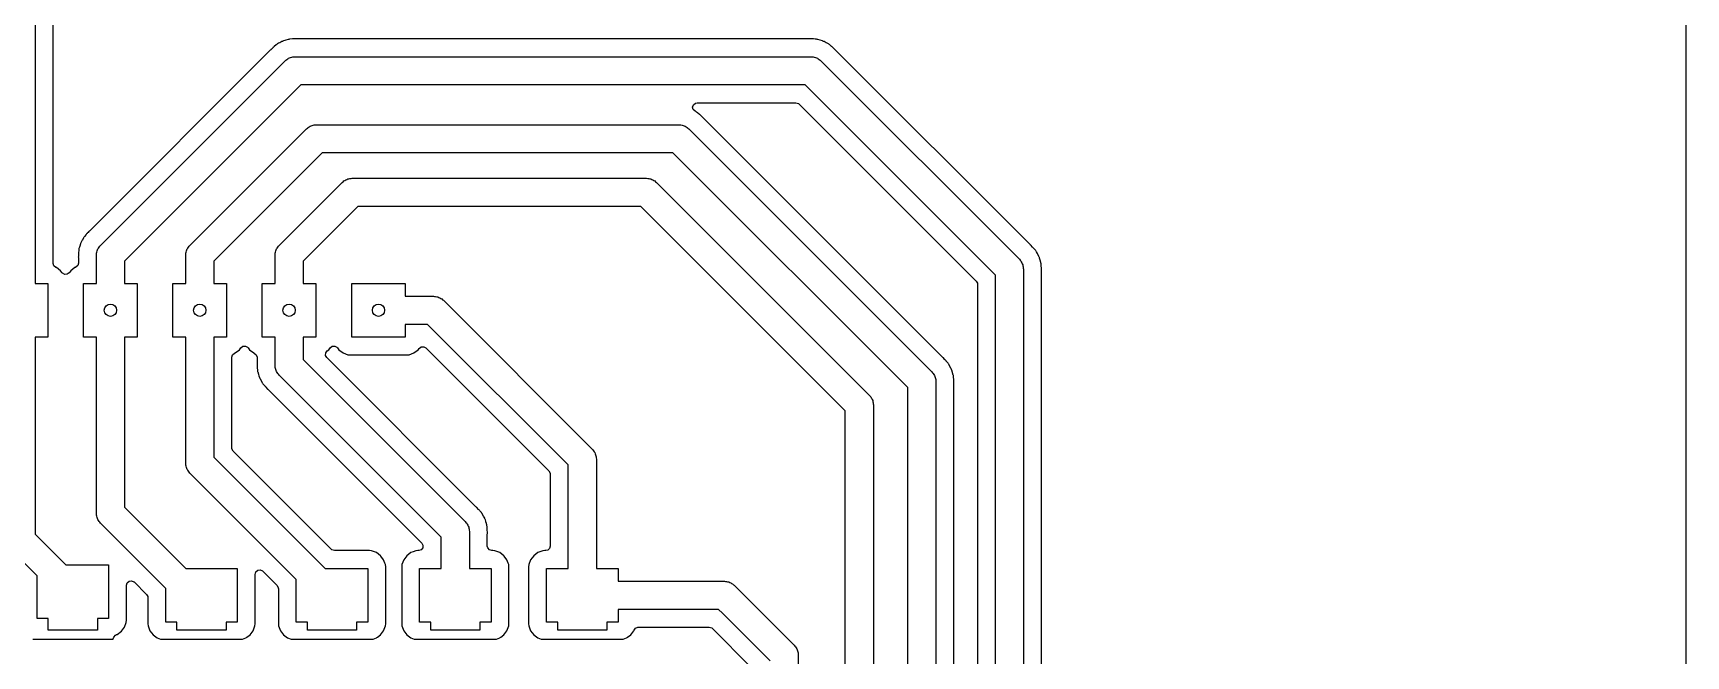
# Model space of a CAD drawing. Extents: x 0.01 to 3.59, y 0.01 to 5.59.
# Drawn here: x 1.737 to 3.587, y 3.005 to 3.702 of the extents above; entities that cross this region are included whole.
import ezdxf

# ---------------------------------------------------------------- set-up
doc = ezdxf.new("R2010")
doc.units = 0
doc.header["$MEASUREMENT"] = 0
doc.layers.add('BLACK', color=7, linetype='CONTINUOUS')

msp = doc.modelspace()

# ---------------------------------------------------------------- linework, layer by layer
at = {"layer": 'BLACK', "linetype": 'CONTINUOUS'}
for p, q in [((3.58703, 5.58207), (3.58703, 0.017933)), ((1.73975, 4.06457), (1.73975, 3.422)), ((1.75977, 3.44466), (1.75977, 4.03959)), ((2.00295, 3.68302), (1.80097, 3.48105)), ((2.00345, 3.68362), (2.00295, 3.68302)), ((2.00357, 3.68378), (2.00345, 3.68362)), ((2.00378, 3.68407), (2.00357, 3.68378)), ((2.00583, 3.68591), (2.00378, 3.68407)), ((2.00592, 3.686), (2.00583, 3.68591)), ((2.00654, 3.68662), (2.00592, 3.686)), ((2.00722, 3.68717), (2.00654, 3.68662)), ((2.00654, 3.68662), (2.00654, 3.68662)), ((2.00731, 3.68725), (2.00722, 3.68717)), ((2.00936, 3.6891), (2.00731, 3.68725)), ((2.00984, 3.68937), (2.00936, 3.6891)), ((2.01049, 3.68981), (2.00984, 3.68937)), ((2.01092, 3.69016), (2.01049, 3.68981)), ((2.01217, 3.6908), (2.01092, 3.69016)), ((2.01337, 3.69141), (2.01217, 3.6908)), ((2.01349, 3.69148), (2.01337, 3.69141)), ((2.01588, 3.69286), (2.01349, 3.69148)), ((2.0164, 3.69303), (2.01588, 3.69286)), ((2.01712, 3.69332), (2.0164, 3.69303)), ((2.01762, 3.69358), (2.01712, 3.69332)), ((2.01712, 3.69332), (2.01712, 3.69332)), ((2.01903, 3.69395), (2.01762, 3.69358)), ((2.02028, 3.69429), (2.01903, 3.69395)), ((2.0204, 3.69433), (2.02028, 3.69429)), ((2.02303, 3.69518), (2.0204, 3.69433)), ((2.02358, 3.69524), (2.02303, 3.69518)), ((2.02434, 3.69538), (2.02358, 3.69524)), ((2.02488, 3.69552), (2.02434, 3.69538)), ((2.02763, 3.69567), (2.02488, 3.69552)), ((2.02776, 3.69568), (2.02763, 3.69567)), ((2.02834, 3.69574), (2.02776, 3.69568)), ((2.02863, 3.69577), (2.02834, 3.69574)), ((2.0295, 3.69577), (2.02863, 3.69577)), ((2.02863, 3.69577), (2.02863, 3.69577)), ((2.02863, 3.69577), (2.02863, 3.69577)), ((2.02963, 3.69577), (2.0295, 3.69577)), ((2.03239, 3.69592), (2.02963, 3.69577)), ((2.03293, 3.69583), (2.03239, 3.69592)), ((2.03371, 3.69577), (2.03293, 3.69583)), ((2.60479, 3.69577), (2.03371, 3.69577)), ((2.60557, 3.69583), (2.60479, 3.69577)), ((2.60612, 3.69592), (2.60557, 3.69583)), ((2.6063, 3.69591), (2.60612, 3.69592)), ((2.60612, 3.69592), (2.60612, 3.69592)), ((2.60612, 3.69592), (2.60612, 3.69592)), ((2.60887, 3.69577), (2.6063, 3.69591)), ((2.609, 3.69577), (2.60887, 3.69577)), ((2.60987, 3.69577), (2.609, 3.69577)), ((2.61074, 3.69568), (2.60987, 3.69577)), ((2.60987, 3.69577), (2.60987, 3.69577)), ((2.61087, 3.69567), (2.61074, 3.69568)), ((2.61268, 3.69557), (2.61087, 3.69567)), ((2.61363, 3.69552), (2.61268, 3.69557)), ((2.61414, 3.69538), (2.61363, 3.69552)), ((2.61363, 3.69552), (2.61363, 3.69552)), ((2.61363, 3.69552), (2.61363, 3.69552)), ((2.61416, 3.69538), (2.61414, 3.69538)), ((2.61493, 3.69524), (2.61416, 3.69538)), ((2.61548, 3.69518), (2.61493, 3.69524)), ((2.6181, 3.69433), (2.61548, 3.69518)), ((2.61822, 3.69429), (2.6181, 3.69433)), ((2.6181, 3.69433), (2.6181, 3.69433)), ((2.62089, 3.69358), (2.61822, 3.69429)), ((2.62138, 3.69332), (2.62089, 3.69358)), ((2.6221, 3.69303), (2.62138, 3.69332)), ((2.62263, 3.69286), (2.6221, 3.69303)), ((2.62502, 3.69148), (2.62263, 3.69286)), ((2.62513, 3.69142), (2.62502, 3.69148)), ((2.62759, 3.69016), (2.62513, 3.69142)), ((2.62802, 3.68981), (2.62759, 3.69016)), ((2.62866, 3.68937), (2.62802, 3.68981)), ((2.62914, 3.6891), (2.62866, 3.68937)), ((2.63099, 3.68743), (2.62914, 3.6891)), ((2.63119, 3.68725), (2.63099, 3.68743)), ((2.63129, 3.68717), (2.63119, 3.68725)), ((2.63197, 3.68662), (2.63129, 3.68717)), ((2.63258, 3.686), (2.63197, 3.68662)), ((2.63268, 3.68591), (2.63258, 3.686)), ((2.63473, 3.68407), (2.63268, 3.68591)), ((2.63505, 3.68362), (2.63473, 3.68407)), ((2.63556, 3.68303), (2.63505, 3.68362)), ((2.85303, 3.46556), (2.63556, 3.68303)), ((1.81286, 3.46463), (2.01937, 3.67114)), ((2.01937, 3.67114), (2.02037, 3.67186)), ((2.02037, 3.67186), (2.02125, 3.67274)), ((2.02125, 3.67274), (2.02235, 3.6733)), ((2.02235, 3.6733), (2.02335, 3.67403)), ((2.02335, 3.67403), (2.02453, 3.67441)), ((2.02453, 3.67441), (2.02564, 3.67498)), ((2.02564, 3.67498), (2.02686, 3.67517)), ((2.02686, 3.67517), (2.02804, 3.67555)), ((2.02804, 3.67555), (2.02928, 3.67555)), ((2.02928, 3.67555), (2.0305, 3.67575)), ((2.0305, 3.67575), (2.608, 3.67575)), ((2.608, 3.67575), (2.60922, 3.67555)), ((2.60922, 3.67555), (2.61046, 3.67555)), ((2.61046, 3.67555), (2.61164, 3.67517)), ((2.61164, 3.67517), (2.61287, 3.67498)), ((2.61287, 3.67498), (2.61397, 3.67441)), ((2.61397, 3.67441), (2.61515, 3.67403)), ((2.61515, 3.67403), (2.61615, 3.6733)), ((2.61615, 3.6733), (2.61726, 3.67274)), ((2.61726, 3.67274), (2.61813, 3.67186)), ((2.61813, 3.67186), (2.61914, 3.67114)), ((2.61914, 3.67114), (2.84114, 3.44914)), ((2.03703, 3.64425), (1.83975, 3.44697)), ((2.60148, 3.64425), (2.03703, 3.64425)), ((2.81425, 3.43148), (2.60148, 3.64425)), ((2.47553, 3.61948), (2.47643, 3.62213)), ((2.4762, 3.61677), (2.47553, 3.61948)), ((2.47824, 3.61485), (2.4762, 3.61677)), ((2.47643, 3.62213), (2.47862, 3.62387)), ((2.47959, 3.61416), (2.47824, 3.61485)), ((2.47862, 3.62387), (2.48049, 3.62423)), ((2.48002, 3.61381), (2.47959, 3.61416)), ((2.48066, 3.61337), (2.48002, 3.61381)), ((2.48049, 3.62423), (2.59113, 3.62423)), ((2.48114, 3.6131), (2.48066, 3.61337)), ((2.48299, 3.61143), (2.48114, 3.6131)), ((2.48319, 3.61125), (2.48299, 3.61143)), ((2.48329, 3.61117), (2.48319, 3.61125)), ((2.48397, 3.61062), (2.48329, 3.61117)), ((2.48458, 3.61), (2.48397, 3.61062)), ((2.48468, 3.60991), (2.48458, 3.61)), ((2.48673, 3.60807), (2.48468, 3.60991)), ((2.48705, 3.60762), (2.48673, 3.60807)), ((2.48756, 3.60703), (2.48705, 3.60762)), ((2.75503, 3.33956), (2.48756, 3.60703)), ((2.59113, 3.62423), (2.59381, 3.62344)), ((2.59381, 3.62344), (2.59464, 3.62278)), ((2.59464, 3.62278), (2.79278, 3.42464)), ((1.91286, 3.46463), (2.04337, 3.59514)), ((2.04337, 3.59514), (2.04437, 3.59586)), ((2.04437, 3.59586), (2.04525, 3.59674)), ((2.04525, 3.59674), (2.04635, 3.5973)), ((2.04635, 3.5973), (2.04735, 3.59803)), ((2.04735, 3.59803), (2.04853, 3.59841)), ((2.04853, 3.59841), (2.04964, 3.59898)), ((2.04964, 3.59898), (2.05086, 3.59917)), ((2.05086, 3.59917), (2.05204, 3.59955)), ((2.05204, 3.59955), (2.05328, 3.59955)), ((2.05328, 3.59955), (2.0545, 3.59975)), ((2.0545, 3.59975), (2.46, 3.59975)), ((2.46, 3.59975), (2.46122, 3.59955)), ((2.46122, 3.59955), (2.46246, 3.59955)), ((2.46246, 3.59955), (2.46364, 3.59917)), ((2.46364, 3.59917), (2.46487, 3.59898)), ((2.46487, 3.59898), (2.46597, 3.59841)), ((2.46597, 3.59841), (2.46715, 3.59803)), ((2.46715, 3.59803), (2.46815, 3.5973)), ((2.46815, 3.5973), (2.46926, 3.59674)), ((2.46926, 3.59674), (2.47013, 3.59586)), ((2.47013, 3.59586), (2.47114, 3.59514)), ((2.47114, 3.59514), (2.74314, 3.32314)), ((2.06103, 3.56825), (1.93975, 3.44697)), ((2.45348, 3.56825), (2.06103, 3.56825)), ((2.71625, 3.30548), (2.45348, 3.56825)), ((2.01286, 3.46463), (2.08337, 3.53514)), ((2.08337, 3.53514), (2.08437, 3.53586)), ((2.08437, 3.53586), (2.08525, 3.53674)), ((2.08525, 3.53674), (2.08635, 3.5373)), ((2.08635, 3.5373), (2.08735, 3.53803)), ((2.08735, 3.53803), (2.08853, 3.53841)), ((2.08853, 3.53841), (2.08964, 3.53898)), ((2.08964, 3.53898), (2.09086, 3.53917)), ((2.09086, 3.53917), (2.09204, 3.53955)), ((2.09204, 3.53955), (2.09328, 3.53955)), ((2.09328, 3.53955), (2.0945, 3.53975)), ((2.0945, 3.53975), (2.424, 3.53975)), ((2.424, 3.53975), (2.42522, 3.53955)), ((2.42522, 3.53955), (2.42646, 3.53955)), ((2.42646, 3.53955), (2.42764, 3.53917)), ((2.42764, 3.53917), (2.42887, 3.53898)), ((2.42887, 3.53898), (2.42997, 3.53841)), ((2.42997, 3.53841), (2.43115, 3.53803)), ((2.43115, 3.53803), (2.43215, 3.5373)), ((2.43215, 3.5373), (2.43326, 3.53674)), ((2.43326, 3.53674), (2.43413, 3.53586)), ((2.43413, 3.53586), (2.43514, 3.53514)), ((2.43514, 3.53514), (2.67314, 3.29714)), ((2.10103, 3.50825), (2.03975, 3.44697)), ((2.41748, 3.50825), (2.10103, 3.50825)), ((2.64625, 3.27948), (2.41748, 3.50825)), ((1.79738, 3.47746), (1.79697, 3.47695)), ((1.798, 3.47808), (1.79738, 3.47746)), ((1.79809, 3.47817), (1.798, 3.47808)), ((1.79898, 3.47916), (1.79809, 3.47817)), ((1.79993, 3.48022), (1.79898, 3.47916)), ((1.80038, 3.48055), (1.79993, 3.48022)), ((1.80097, 3.48105), (1.80038, 3.48055)), ((1.78848, 3.45912), (1.78833, 3.45637)), ((1.78862, 3.45966), (1.78848, 3.45912)), ((1.78876, 3.46042), (1.78862, 3.45966)), ((1.78882, 3.46097), (1.78876, 3.46042)), ((1.78938, 3.46268), (1.78882, 3.46097)), ((1.78882, 3.46097), (1.78882, 3.46097)), ((1.78967, 3.4636), (1.78938, 3.46268)), ((1.78971, 3.46372), (1.78967, 3.4636)), ((1.79042, 3.46638), (1.78971, 3.46372)), ((1.79068, 3.46688), (1.79042, 3.46638)), ((1.79097, 3.4676), (1.79068, 3.46688)), ((1.79114, 3.46812), (1.79097, 3.4676)), ((1.79252, 3.47051), (1.79114, 3.46812)), ((1.79259, 3.47063), (1.79252, 3.47051)), ((1.79384, 3.47308), (1.79259, 3.47063)), ((1.79419, 3.47351), (1.79384, 3.47308)), ((1.79463, 3.47416), (1.79419, 3.47351)), ((1.7949, 3.47464), (1.79463, 3.47416)), ((1.79675, 3.47669), (1.7949, 3.47464)), ((1.79683, 3.47678), (1.79675, 3.47669)), ((1.79697, 3.47695), (1.79683, 3.47678)), ((1.80902, 3.45836), (1.80959, 3.45947)), ((1.80959, 3.45947), (1.80997, 3.46065)), ((1.80997, 3.46065), (1.8107, 3.46165)), ((1.8107, 3.46165), (1.81126, 3.46275)), ((1.81126, 3.46275), (1.81214, 3.46363)), ((1.81214, 3.46363), (1.81286, 3.46463)), ((1.90902, 3.45836), (1.90959, 3.45947)), ((1.90959, 3.45947), (1.90997, 3.46065)), ((1.90997, 3.46065), (1.9107, 3.46165)), ((1.9107, 3.46165), (1.91126, 3.46275)), ((1.91126, 3.46275), (1.91214, 3.46363)), ((1.91214, 3.46363), (1.91286, 3.46463)), ((2.00902, 3.45836), (2.00959, 3.45947)), ((2.00959, 3.45947), (2.00997, 3.46065)), ((2.00997, 3.46065), (2.0107, 3.46165)), ((2.0107, 3.46165), (2.01126, 3.46275)), ((2.01126, 3.46275), (2.01214, 3.46363)), ((2.01214, 3.46363), (2.01286, 3.46463)), ((2.85362, 3.46505), (2.85303, 3.46556)), ((2.85407, 3.46473), (2.85362, 3.46505)), ((2.85591, 3.46268), (2.85407, 3.46473)), ((2.856, 3.46258), (2.85591, 3.46268)), ((2.85662, 3.46197), (2.856, 3.46258)), ((2.85717, 3.46129), (2.85662, 3.46197)), ((2.85725, 3.46119), (2.85717, 3.46129)), ((2.8591, 3.45914), (2.85725, 3.46119)), ((2.85937, 3.45866), (2.8591, 3.45914)), ((1.75978, 3.44431), (1.75977, 3.44466)), ((1.76076, 3.44169), (1.75978, 3.44431)), ((1.76299, 3.44001), (1.76076, 3.44169)), ((1.78744, 3.44198), (1.78533, 3.44015)), ((1.78823, 3.44466), (1.78744, 3.44198)), ((1.78811, 3.4521), (1.78808, 3.45161)), ((1.78808, 3.45161), (1.78817, 3.45107)), ((1.78823, 3.45437), (1.78811, 3.4521)), ((1.78817, 3.45107), (1.78823, 3.45029)), ((1.78832, 3.45624), (1.78823, 3.45537)), ((1.78823, 3.45537), (1.78823, 3.45537)), ((1.78823, 3.45537), (1.78823, 3.4545)), ((1.78823, 3.4545), (1.78823, 3.45437)), ((1.78823, 3.45029), (1.78823, 3.44466)), ((1.78833, 3.45637), (1.78832, 3.45624)), ((1.80825, 3.4535), (1.80845, 3.45472)), ((1.80825, 3.422), (1.80825, 3.4535)), ((1.80845, 3.45596), (1.80883, 3.45714)), ((1.80845, 3.45472), (1.80845, 3.45596)), ((1.80883, 3.45714), (1.80902, 3.45836)), ((1.83975, 3.44697), (1.83975, 3.422)), ((1.90825, 3.4535), (1.90845, 3.45472)), ((1.90825, 3.422), (1.90825, 3.4535)), ((1.90845, 3.45596), (1.90883, 3.45714)), ((1.90845, 3.45472), (1.90845, 3.45596)), ((1.90883, 3.45714), (1.90902, 3.45836)), ((1.93975, 3.44697), (1.93975, 3.422)), ((2.00825, 3.4535), (2.00845, 3.45472)), ((2.00825, 3.422), (2.00825, 3.4535)), ((2.00845, 3.45596), (2.00883, 3.45714)), ((2.00845, 3.45472), (2.00845, 3.45596)), ((2.00883, 3.45714), (2.00902, 3.45836)), ((2.03975, 3.44697), (2.03975, 3.422)), ((2.84114, 3.44914), (2.84186, 3.44813)), ((2.84186, 3.44813), (2.84274, 3.44726)), ((2.84274, 3.44726), (2.8433, 3.44615)), ((2.8433, 3.44615), (2.84403, 3.44515)), ((2.84403, 3.44515), (2.84441, 3.44397)), ((2.84441, 3.44397), (2.84498, 3.44287)), ((2.84498, 3.44287), (2.84517, 3.44164)), ((2.84517, 3.44164), (2.84555, 3.44046)), ((2.84555, 3.44046), (2.84555, 3.43922)), ((2.85981, 3.45802), (2.85937, 3.45866)), ((2.86016, 3.45759), (2.85981, 3.45802)), ((2.86129, 3.45537), (2.86016, 3.45759)), ((2.86141, 3.45513), (2.86129, 3.45537)), ((2.86148, 3.45502), (2.86141, 3.45513)), ((2.86286, 3.45263), (2.86148, 3.45502)), ((2.86303, 3.4521), (2.86286, 3.45263)), ((2.86332, 3.45138), (2.86303, 3.4521)), ((2.86358, 3.45089), (2.86332, 3.45138)), ((2.86374, 3.45029), (2.86358, 3.45089)), ((2.86429, 3.44823), (2.86374, 3.45029)), ((2.86433, 3.4481), (2.86429, 3.44823)), ((2.86518, 3.44548), (2.86433, 3.4481)), ((2.86524, 3.44493), (2.86518, 3.44548)), ((2.86518, 3.44548), (2.86518, 3.44548)), ((2.86538, 3.44416), (2.86524, 3.44493)), ((2.86552, 3.44363), (2.86538, 3.44416)), ((2.86558, 3.44261), (2.86552, 3.44363)), ((2.86552, 3.44363), (2.86552, 3.44363)), ((2.86552, 3.44363), (2.86552, 3.44363)), ((2.86567, 3.44087), (2.86558, 3.44261)), ((2.86568, 3.44074), (2.86567, 3.44087)), ((2.86577, 3.43987), (2.86568, 3.44074)), ((1.73975, 3.422), (1.754, 3.422)), ((1.754, 3.422), (1.754, 3.362)), ((1.76369, 3.43975), (1.76299, 3.44001)), ((1.7683, 3.4363), (1.76369, 3.43975)), ((1.76369, 3.43975), (1.76369, 3.43975)), ((1.77003, 3.43399), (1.7683, 3.4363)), ((1.77049, 3.43346), (1.77003, 3.43399)), ((1.77295, 3.43212), (1.77049, 3.43346)), ((1.77573, 3.43232), (1.77295, 3.43212)), ((1.77797, 3.43399), (1.77573, 3.43232)), ((1.7797, 3.4363), (1.77797, 3.43399)), ((1.78431, 3.43975), (1.7797, 3.4363)), ((1.78501, 3.44001), (1.78431, 3.43975)), ((1.78431, 3.43975), (1.78431, 3.43975)), ((1.78431, 3.43975), (1.78431, 3.43975)), ((1.78533, 3.44015), (1.78501, 3.44001)), ((1.794, 3.362), (1.794, 3.422)), ((1.794, 3.422), (1.80825, 3.422)), ((1.83975, 3.422), (1.854, 3.422)), ((1.854, 3.422), (1.854, 3.362)), ((1.894, 3.362), (1.894, 3.422)), ((1.894, 3.422), (1.90825, 3.422)), ((1.93975, 3.422), (1.954, 3.422)), ((1.954, 3.422), (1.954, 3.362)), ((1.994, 3.362), (1.994, 3.422)), ((1.994, 3.422), (2.00825, 3.422)), ((2.03975, 3.422), (2.054, 3.422)), ((2.054, 3.422), (2.054, 3.362)), ((2.094, 3.362), (2.094, 3.422)), ((2.094, 3.422), (2.154, 3.422)), ((2.154, 3.422), (2.154, 3.40775)), ((2.79278, 3.42464), (2.79412, 3.42218)), ((2.79412, 3.42218), (2.79423, 3.42113)), ((2.81425, 1.33252), (2.81425, 3.43148)), ((2.84555, 3.43922), (2.84575, 3.438)), ((2.84575, 3.438), (2.84575, 1.326)), ((2.86577, 3.439), (2.86577, 3.43987)), ((2.86577, 3.43987), (2.86577, 3.43987)), ((2.86577, 3.43887), (2.86577, 3.439)), ((2.86584, 3.43754), (2.86577, 3.43887)), ((2.86577, 3.43479), (2.86583, 3.43557)), ((2.86577, 1.32921), (2.86577, 3.43479)), ((2.86583, 3.43557), (2.86592, 3.43612)), ((2.86592, 3.43612), (2.86584, 3.43754)), ((2.154, 3.40775), (2.1855, 3.40775)), ((2.1855, 3.40775), (2.18672, 3.40755)), ((2.18672, 3.40755), (2.18796, 3.40755)), ((2.18796, 3.40755), (2.18914, 3.40717)), ((2.18914, 3.40717), (2.19036, 3.40698)), ((2.19036, 3.40698), (2.19147, 3.40641)), ((2.19147, 3.40641), (2.19265, 3.40603)), ((2.19265, 3.40603), (2.19365, 3.4053)), ((2.19365, 3.4053), (2.19475, 3.40474)), ((2.19475, 3.40474), (2.19563, 3.40386)), ((2.19563, 3.40386), (2.19663, 3.40314)), ((2.79423, 3.42113), (2.79423, 1.34287)), ((2.19663, 3.40314), (2.36314, 3.23663)), ((2.17897, 3.37625), (2.154, 3.37625)), ((2.154, 3.37625), (2.154, 3.362)), ((2.33625, 3.21897), (2.17897, 3.37625)), ((1.754, 3.362), (1.73975, 3.362)), ((1.73975, 3.362), (1.73975, 3.14152)), ((1.80825, 3.362), (1.794, 3.362)), ((1.80825, 3.165), (1.80825, 3.362)), ((1.854, 3.362), (1.83975, 3.362)), ((1.83975, 3.362), (1.83975, 3.17152)), ((1.90825, 3.362), (1.894, 3.362)), ((1.90825, 3.221), (1.90825, 3.362)), ((1.954, 3.362), (1.93975, 3.362)), ((1.93975, 3.362), (1.93975, 3.22752)), ((1.9683, 3.3477), (1.97003, 3.35001)), ((1.97003, 3.35001), (1.97227, 3.35168)), ((1.97227, 3.35168), (1.97505, 3.35188)), ((1.97505, 3.35188), (1.97751, 3.35054)), ((1.97751, 3.35054), (1.97797, 3.35001)), ((1.97797, 3.35001), (1.9797, 3.3477)), ((2.00825, 3.362), (1.994, 3.362)), ((2.00825, 3.3305), (2.00825, 3.362)), ((2.054, 3.362), (2.03975, 3.362)), ((2.03975, 3.362), (2.03975, 3.33703)), ((2.0683, 3.3477), (2.07003, 3.35001)), ((2.07003, 3.35001), (2.07227, 3.35168)), ((2.07227, 3.35168), (2.07505, 3.35188)), ((2.07505, 3.35188), (2.07751, 3.35054)), ((2.07751, 3.35054), (2.07797, 3.35001)), ((2.07797, 3.35001), (2.0797, 3.3477)), ((2.154, 3.362), (2.094, 3.362)), ((2.1683, 3.3477), (2.16954, 3.34936)), ((2.16954, 3.34936), (2.17178, 3.35103)), ((2.17178, 3.35103), (2.17457, 3.35123)), ((2.17457, 3.35123), (2.17702, 3.34989)), ((2.17702, 3.34989), (2.31478, 3.21213)), ((1.95977, 3.33934), (1.96056, 3.34202)), ((1.95977, 3.23787), (1.95977, 3.33934)), ((1.96056, 3.34202), (1.96267, 3.34385)), ((1.96267, 3.34385), (1.96299, 3.34399)), ((1.96299, 3.34399), (1.96369, 3.34425)), ((1.96369, 3.34425), (1.9683, 3.3477)), ((1.9797, 3.3477), (1.98431, 3.34425)), ((1.98431, 3.34425), (1.98501, 3.34399)), ((1.98501, 3.34399), (1.98724, 3.34231)), ((1.98724, 3.34231), (1.98822, 3.33969)), ((1.98817, 3.33293), (1.98808, 3.33239)), ((1.98808, 3.33239), (1.98823, 3.32963)), ((1.98823, 3.33371), (1.98817, 3.33293)), ((1.98822, 3.33969), (1.98823, 3.33934)), ((1.98823, 3.33934), (1.98823, 3.33371)), ((1.98823, 3.32963), (1.98823, 3.3295)), ((1.98823, 3.3295), (1.98823, 3.32863)), ((2.00845, 3.32928), (2.00825, 3.3305)), ((2.00845, 3.32804), (2.00845, 3.32928)), ((2.03975, 3.33703), (2.22114, 3.15564)), ((2.06477, 3.34143), (2.06497, 3.34422)), ((2.06611, 3.33898), (2.06477, 3.34143)), ((2.06497, 3.34422), (2.06664, 3.34646)), ((2.23303, 3.17206), (2.06611, 3.33898)), ((2.06664, 3.34646), (2.0683, 3.3477)), ((2.0683, 3.3477), (2.0683, 3.3477)), ((2.0797, 3.3477), (2.08431, 3.34425)), ((2.08431, 3.34425), (2.08431, 3.34425)), ((2.08431, 3.34425), (2.0897, 3.34224)), ((2.0897, 3.34224), (2.0897, 3.34224)), ((2.0897, 3.34224), (2.09208, 3.34198)), ((2.09208, 3.34198), (2.09209, 3.34198)), ((2.09209, 3.34198), (2.15592, 3.34198)), ((2.15592, 3.34198), (2.1583, 3.34224)), ((2.1583, 3.34224), (2.16369, 3.34425)), ((2.1583, 3.34224), (2.1583, 3.34224)), ((2.16369, 3.34425), (2.1683, 3.3477)), ((2.16369, 3.34425), (2.16369, 3.34425)), ((2.75562, 3.33905), (2.75503, 3.33956)), ((2.75607, 3.33873), (2.75562, 3.33905)), ((2.75791, 3.33668), (2.75607, 3.33873)), ((2.758, 3.33658), (2.75791, 3.33668)), ((2.75862, 3.33597), (2.758, 3.33658)), ((2.75917, 3.33529), (2.75862, 3.33597)), ((2.75925, 3.33519), (2.75917, 3.33529)), ((2.7611, 3.33314), (2.75925, 3.33519)), ((2.76137, 3.33266), (2.7611, 3.33314)), ((2.76181, 3.33202), (2.76137, 3.33266)), ((2.76216, 3.33159), (2.76181, 3.33202)), ((2.76342, 3.32913), (2.76216, 3.33159)), ((1.98823, 3.32863), (1.98823, 3.32863)), ((1.98823, 3.32863), (1.98832, 3.32776)), ((1.98832, 3.32776), (1.98833, 3.32763)), ((1.98833, 3.32763), (1.98848, 3.32488)), ((1.98848, 3.32488), (1.98862, 3.32434)), ((1.98862, 3.32434), (1.98876, 3.32358)), ((1.98876, 3.32358), (1.98882, 3.32303)), ((1.98882, 3.32303), (1.98967, 3.3204)), ((1.98967, 3.3204), (1.98971, 3.32028)), ((1.98971, 3.32028), (1.99018, 3.31854)), ((1.99018, 3.31854), (1.99042, 3.31763)), ((1.99042, 3.31763), (1.99042, 3.31762)), ((1.99042, 3.31762), (1.99042, 3.31762)), ((1.99042, 3.31762), (1.99068, 3.31712)), ((1.99068, 3.31712), (1.99097, 3.3164)), ((1.99097, 3.3164), (1.99114, 3.31588)), ((1.99114, 3.31588), (1.99252, 3.31349)), ((1.99252, 3.31349), (1.99259, 3.31337)), ((1.99259, 3.31337), (1.99384, 3.31092)), ((1.99384, 3.31092), (1.99384, 3.31092)), ((1.99384, 3.31092), (1.99419, 3.31049)), ((2.00883, 3.32686), (2.00845, 3.32804)), ((2.00902, 3.32564), (2.00883, 3.32686)), ((2.00959, 3.32453), (2.00902, 3.32564)), ((2.00997, 3.32335), (2.00959, 3.32453)), ((2.0107, 3.32235), (2.00997, 3.32335)), ((2.01126, 3.32125), (2.0107, 3.32235)), ((2.01214, 3.32037), (2.01126, 3.32125)), ((2.01286, 3.31937), (2.01214, 3.32037)), ((2.19425, 3.13798), (2.01286, 3.31937)), ((2.74314, 3.32314), (2.74386, 3.32213)), ((2.74386, 3.32213), (2.74474, 3.32126)), ((2.74474, 3.32126), (2.7453, 3.32015)), ((2.7453, 3.32015), (2.74603, 3.31915)), ((2.74603, 3.31915), (2.74641, 3.31797)), ((2.74641, 3.31797), (2.74698, 3.31687)), ((2.74698, 3.31687), (2.74717, 3.31564)), ((2.74717, 3.31564), (2.74755, 3.31446)), ((2.74755, 3.31446), (2.74755, 3.31322)), ((2.74755, 3.31322), (2.74775, 3.312)), ((2.74775, 3.312), (2.74775, 1.504)), ((2.76348, 3.32902), (2.76342, 3.32913)), ((2.76486, 3.32663), (2.76348, 3.32902)), ((2.76503, 3.3261), (2.76486, 3.32663)), ((2.76532, 3.32538), (2.76503, 3.3261)), ((2.76558, 3.32489), (2.76532, 3.32538)), ((2.76629, 3.32223), (2.76558, 3.32489)), ((2.76558, 3.32489), (2.76558, 3.32489)), ((2.76558, 3.32489), (2.76558, 3.32489)), ((2.76633, 3.3221), (2.76629, 3.32223)), ((2.76718, 3.31948), (2.76633, 3.3221)), ((2.76724, 3.31893), (2.76718, 3.31948)), ((2.76718, 3.31948), (2.76718, 3.31948)), ((2.76738, 3.31816), (2.76724, 3.31893)), ((2.76752, 3.31763), (2.76738, 3.31816)), ((2.76757, 3.31677), (2.76752, 3.31763)), ((2.76752, 3.31763), (2.76752, 3.31763)), ((2.76752, 3.31763), (2.76752, 3.31763)), ((2.76767, 3.31487), (2.76757, 3.31677)), ((2.76768, 3.31474), (2.76767, 3.31487)), ((2.76776, 3.31395), (2.76768, 3.31474)), ((2.76777, 3.31387), (2.76776, 3.31395)), ((2.76777, 3.313), (2.76777, 3.31387)), ((2.76777, 3.31387), (2.76777, 3.31387)), ((2.76777, 3.31287), (2.76777, 3.313)), ((2.76787, 3.31092), (2.76777, 3.31287)), ((2.76792, 3.31012), (2.76787, 3.31092)), ((1.99419, 3.31049), (1.99463, 3.30984)), ((1.99463, 3.30984), (1.9949, 3.30936)), ((1.9949, 3.30936), (1.9949, 3.30936)), ((1.9949, 3.30936), (1.99675, 3.30731)), ((1.99675, 3.30731), (1.99683, 3.30722)), ((1.99683, 3.30722), (1.99738, 3.30654)), ((1.99738, 3.30654), (1.99738, 3.30654)), ((1.99738, 3.30654), (1.998, 3.30592)), ((1.998, 3.30592), (1.99809, 3.30583)), ((1.99809, 3.30583), (1.99993, 3.30378)), ((1.99993, 3.30378), (2.00038, 3.30345)), ((2.00038, 3.30345), (2.00097, 3.30295)), ((2.00097, 3.30295), (2.17243, 3.13149)), ((2.67314, 3.29714), (2.67386, 3.29613)), ((2.67386, 3.29613), (2.67474, 3.29526)), ((2.67474, 3.29526), (2.6753, 3.29415)), ((2.6753, 3.29415), (2.67603, 3.29315)), ((2.67603, 3.29315), (2.67641, 3.29197)), ((2.71625, 1.51052), (2.71625, 3.30548)), ((2.76777, 3.30879), (2.76783, 3.30957)), ((2.76777, 1.50721), (2.76777, 3.30879)), ((2.76783, 3.30957), (2.76792, 3.31012)), ((2.64625, 1.62241), (2.64625, 3.27948)), ((2.67641, 3.29197), (2.67698, 3.29087)), ((2.67698, 3.29087), (2.67717, 3.28964)), ((2.67717, 3.28964), (2.67755, 3.28846)), ((2.67755, 3.28846), (2.67755, 3.28722)), ((2.67755, 3.28722), (2.67775, 3.286)), ((2.67775, 3.286), (2.67775, 1.61589)), ((1.95988, 3.23682), (1.95977, 3.23787)), ((1.96122, 3.23436), (1.95988, 3.23682)), ((1.90845, 3.21978), (1.90825, 3.221)), ((1.90845, 3.21854), (1.90845, 3.21978)), ((1.90883, 3.21736), (1.90845, 3.21854)), ((1.93975, 3.22752), (2.06427, 3.103)), ((2.07111, 3.12447), (1.96122, 3.23436)), ((2.33625, 3.103), (2.33625, 3.21897)), ((2.36314, 3.23663), (2.36386, 3.23563)), ((2.36386, 3.23563), (2.36474, 3.23475)), ((2.36474, 3.23475), (2.3653, 3.23365)), ((2.3653, 3.23365), (2.36603, 3.23265)), ((2.36603, 3.23265), (2.36641, 3.23147)), ((2.36641, 3.23147), (2.36698, 3.23036)), ((2.36698, 3.23036), (2.36717, 3.22914)), ((2.36717, 3.22914), (2.36755, 3.22796)), ((2.36755, 3.22796), (2.36755, 3.22672)), ((2.36755, 3.22672), (2.36775, 3.2255)), ((2.36775, 3.2255), (2.36775, 3.103)), ((1.90902, 3.21613), (1.90883, 3.21736)), ((1.90959, 3.21503), (1.90902, 3.21613)), ((1.90997, 3.21385), (1.90959, 3.21503)), ((1.9107, 3.21285), (1.90997, 3.21385)), ((1.91126, 3.21174), (1.9107, 3.21285)), ((1.91214, 3.21087), (1.91126, 3.21174)), ((1.91286, 3.20986), (1.91214, 3.21087)), ((2.032, 3.09073), (1.91286, 3.20986)), ((2.31478, 3.21213), (2.31612, 3.20968)), ((2.31612, 3.20968), (2.31623, 3.20863)), ((2.31623, 3.20863), (2.31623, 3.12798)), ((1.80845, 3.16378), (1.80825, 3.165)), ((1.80845, 3.16254), (1.80845, 3.16378)), ((1.83975, 3.17152), (1.90827, 3.103)), ((2.23362, 3.17156), (2.23303, 3.17206)), ((2.23407, 3.17123), (2.23362, 3.17156)), ((2.23591, 3.16918), (2.23407, 3.17123)), ((2.236, 3.16909), (2.23591, 3.16918)), ((2.23662, 3.16847), (2.236, 3.16909)), ((2.23715, 3.16781), (2.23662, 3.16847)), ((2.23717, 3.16779), (2.23715, 3.16781)), ((2.23725, 3.16769), (2.23717, 3.16779)), ((2.2391, 3.16564), (2.23725, 3.16769)), ((2.23937, 3.16516), (2.2391, 3.16564)), ((2.23981, 3.16452), (2.23937, 3.16516)), ((2.24016, 3.16409), (2.23981, 3.16452)), ((2.24142, 3.16163), (2.24016, 3.16409)), ((1.80883, 3.16136), (1.80845, 3.16254)), ((1.80902, 3.16013), (1.80883, 3.16136)), ((1.80959, 3.15903), (1.80902, 3.16013)), ((1.80997, 3.15785), (1.80959, 3.15903)), ((1.8107, 3.15685), (1.80997, 3.15785)), ((1.81126, 3.15574), (1.8107, 3.15685)), ((1.81214, 3.15487), (1.81126, 3.15574)), ((1.81286, 3.15386), (1.81214, 3.15487)), ((1.886, 3.08073), (1.81286, 3.15386)), ((2.22114, 3.15564), (2.22186, 3.15464)), ((2.22186, 3.15464), (2.22274, 3.15376)), ((2.22274, 3.15376), (2.2233, 3.15266)), ((2.2233, 3.15266), (2.22403, 3.15165)), ((2.22403, 3.15165), (2.22441, 3.15047)), ((2.22441, 3.15047), (2.22498, 3.14937)), ((2.22498, 3.14937), (2.22517, 3.14815)), ((2.22517, 3.14815), (2.22555, 3.14697)), ((2.22555, 3.14697), (2.22555, 3.14573)), ((2.22555, 3.14573), (2.22575, 3.1445)), ((2.22575, 3.1445), (2.22575, 3.103)), ((2.24148, 3.16152), (2.24142, 3.16163)), ((2.24286, 3.15913), (2.24148, 3.16152)), ((2.24295, 3.15884), (2.24286, 3.15913)), ((2.24303, 3.15861), (2.24295, 3.15884)), ((2.24332, 3.15789), (2.24303, 3.15861)), ((2.24358, 3.15739), (2.24332, 3.15789)), ((2.24392, 3.15612), (2.24358, 3.15739)), ((2.24358, 3.15739), (2.24358, 3.15739)), ((2.24358, 3.15739), (2.24358, 3.15739)), ((2.24428, 3.15477), (2.24392, 3.15612)), ((2.24429, 3.15473), (2.24428, 3.15477)), ((2.24433, 3.1546), (2.24429, 3.15473)), ((2.24518, 3.15198), (2.24433, 3.1546)), ((2.24524, 3.15143), (2.24518, 3.15198)), ((2.24518, 3.15198), (2.24518, 3.15198)), ((2.24538, 3.15067), (2.24524, 3.15143)), ((2.24552, 3.15013), (2.24538, 3.15067)), ((2.24554, 3.14982), (2.24552, 3.15013)), ((2.24552, 3.15013), (2.24552, 3.15013)), ((2.24552, 3.15013), (2.24552, 3.15013)), ((2.24567, 3.14738), (2.24554, 3.14982)), ((2.24568, 3.14725), (2.24567, 3.14738)), ((2.24576, 3.14645), (2.24568, 3.14725)), ((2.24577, 3.14638), (2.24576, 3.14645)), ((2.24577, 3.1455), (2.24577, 3.14638)), ((2.24577, 3.14638), (2.24577, 3.14638)), ((2.24577, 3.14538), (2.24577, 3.1455)), ((2.24585, 3.14386), (2.24577, 3.14538)), ((1.73975, 3.14152), (1.77427, 3.107)), ((2.17357, 3.12625), (2.1719, 3.12401)), ((2.17243, 3.13149), (2.17377, 3.12903)), ((2.17377, 3.12903), (2.17357, 3.12625)), ((2.19425, 3.103), (2.19425, 3.13798)), ((2.24577, 3.1413), (2.24583, 3.14207)), ((2.24577, 3.12798), (2.24577, 3.1413)), ((2.24622, 3.12592), (2.24577, 3.12798)), ((2.24583, 3.14207), (2.24592, 3.14262)), ((2.24592, 3.14262), (2.24585, 3.14386)), ((2.24805, 3.12381), (2.24622, 3.12592)), ((2.31623, 3.12798), (2.31544, 3.1253)), ((1.742, 3.09473), (1.71286, 3.12386)), ((2.07194, 3.12381), (2.07111, 3.12447)), ((2.07462, 3.12302), (2.07194, 3.12381)), ((2.11391, 3.12302), (2.07462, 3.12302)), ((2.11392, 3.12302), (2.11391, 3.12302)), ((2.11391, 3.12302), (2.11391, 3.12302)), ((2.1163, 3.12276), (2.11392, 3.12302)), ((2.11392, 3.12302), (2.11392, 3.12302)), ((2.12169, 3.12075), (2.1163, 3.12276)), ((2.1163, 3.12276), (2.1163, 3.12276)), ((2.1163, 3.12276), (2.1163, 3.12276)), ((2.1263, 3.1173), (2.12169, 3.12075)), ((2.12169, 3.12075), (2.12169, 3.12075)), ((2.12169, 3.12075), (2.12169, 3.12075)), ((2.12676, 3.11669), (2.1263, 3.1173)), ((2.12975, 3.11269), (2.12676, 3.11669)), ((2.13121, 3.10877), (2.12975, 3.11269)), ((2.13176, 3.1073), (2.13121, 3.10877)), ((2.15225, 3.11269), (2.15024, 3.1073)), ((2.1557, 3.1173), (2.15225, 3.11269)), ((2.15225, 3.11269), (2.15225, 3.11269)), ((2.16031, 3.12075), (2.1557, 3.1173)), ((2.16263, 3.12162), (2.16031, 3.12075)), ((2.16031, 3.12075), (2.16031, 3.12075)), ((2.16031, 3.12075), (2.16031, 3.12075)), ((2.1657, 3.12276), (2.16263, 3.12162)), ((2.16808, 3.12302), (2.1657, 3.12276)), ((2.1657, 3.12276), (2.1657, 3.12276)), ((2.16809, 3.12302), (2.16808, 3.12302)), ((2.16808, 3.12302), (2.16808, 3.12302)), ((2.16893, 3.12302), (2.16809, 3.12302)), ((2.16928, 3.12303), (2.16893, 3.12302)), ((2.1719, 3.12401), (2.16928, 3.12303)), ((2.25073, 3.12302), (2.24805, 3.12381)), ((2.25191, 3.12302), (2.25073, 3.12302)), ((2.25192, 3.12302), (2.25191, 3.12302)), ((2.25191, 3.12302), (2.25191, 3.12302)), ((2.2543, 3.12276), (2.25192, 3.12302)), ((2.25192, 3.12302), (2.25192, 3.12302)), ((2.25969, 3.12075), (2.2543, 3.12276)), ((2.2543, 3.12276), (2.2543, 3.12276)), ((2.2543, 3.12276), (2.2543, 3.12276)), ((2.2643, 3.1173), (2.25969, 3.12075)), ((2.25969, 3.12075), (2.25969, 3.12075)), ((2.25969, 3.12075), (2.25969, 3.12075)), ((2.26476, 3.11669), (2.2643, 3.1173)), ((2.26775, 3.11269), (2.26476, 3.11669)), ((2.26921, 3.10877), (2.26775, 3.11269)), ((2.26976, 3.1073), (2.26921, 3.10877)), ((2.29425, 3.11269), (2.29224, 3.1073)), ((2.2977, 3.1173), (2.29425, 3.11269)), ((2.29425, 3.11269), (2.29425, 3.11269)), ((2.30231, 3.12075), (2.2977, 3.1173)), ((2.30463, 3.12162), (2.30231, 3.12075)), ((2.30231, 3.12075), (2.30231, 3.12075)), ((2.30231, 3.12075), (2.30231, 3.12075)), ((2.3077, 3.12276), (2.30463, 3.12162)), ((2.31008, 3.12302), (2.3077, 3.12276)), ((2.3077, 3.12276), (2.3077, 3.12276)), ((2.31009, 3.12302), (2.31008, 3.12302)), ((2.31008, 3.12302), (2.31008, 3.12302)), ((2.31127, 3.12302), (2.31009, 3.12302)), ((2.31333, 3.12347), (2.31127, 3.12302)), ((2.31544, 3.1253), (2.31333, 3.12347)), ((1.742, 3.047), (1.742, 3.09473)), ((1.77427, 3.107), (1.822, 3.107)), ((1.822, 3.107), (1.822, 3.047)), ((1.84281, 3.0871), (1.84492, 3.08893)), ((1.84492, 3.08893), (1.84769, 3.08933)), ((1.84769, 3.08933), (1.85023, 3.08817)), ((1.90827, 3.103), (1.966, 3.103)), ((1.966, 3.103), (1.966, 3.043)), ((1.98602, 3.09642), (1.98681, 3.0991)), ((1.98602, 3.04109), (1.98602, 3.09642)), ((1.98681, 3.0991), (1.98892, 3.10093)), ((1.98892, 3.10093), (1.99169, 3.10133)), ((1.99169, 3.10133), (1.99423, 3.10017)), ((1.99423, 3.10017), (1.99449, 3.09993)), ((1.99449, 3.09993), (2.01053, 3.08389)), ((2.032, 3.043), (2.032, 3.09073)), ((2.06427, 3.103), (2.112, 3.103)), ((2.112, 3.103), (2.112, 3.043)), ((2.13202, 3.10492), (2.13176, 3.1073)), ((2.13176, 3.1073), (2.13176, 3.1073)), ((2.13202, 3.10491), (2.13202, 3.10492)), ((2.13202, 3.04109), (2.13202, 3.10491)), ((2.15024, 3.1073), (2.14998, 3.10492)), ((2.14998, 3.10492), (2.14998, 3.04108)), ((2.15024, 3.1073), (2.15024, 3.1073)), ((2.17, 3.043), (2.17, 3.103)), ((2.17, 3.103), (2.19425, 3.103)), ((2.22575, 3.103), (2.25, 3.103)), ((2.25, 3.103), (2.25, 3.043)), ((2.27002, 3.10492), (2.26976, 3.1073)), ((2.26976, 3.1073), (2.26976, 3.1073)), ((2.27002, 3.10491), (2.27002, 3.10492)), ((2.27002, 3.04109), (2.27002, 3.10491)), ((2.29224, 3.1073), (2.29198, 3.10492)), ((2.29198, 3.10492), (2.29198, 3.04108)), ((2.29224, 3.1073), (2.29224, 3.1073)), ((2.312, 3.043), (2.312, 3.103)), ((2.312, 3.103), (2.33625, 3.103)), ((2.36775, 3.103), (2.392, 3.103)), ((2.392, 3.103), (2.392, 3.08875)), ((1.84202, 3.08442), (1.84281, 3.0871)), ((1.84202, 3.04509), (1.84202, 3.08442)), ((1.85023, 3.08817), (1.85049, 3.08793)), ((1.85049, 3.08793), (1.86453, 3.07389)), ((1.86453, 3.07389), (1.86587, 3.07144)), ((1.86587, 3.07144), (1.86598, 3.07038)), ((1.86598, 3.07038), (1.86598, 3.04108)), ((1.886, 3.043), (1.886, 3.08073)), ((2.01053, 3.08389), (2.01187, 3.08144)), ((2.01187, 3.08144), (2.01198, 3.08038)), ((2.01198, 3.08038), (2.01198, 3.04108)), ((2.392, 3.08875), (2.511, 3.08875)), ((2.511, 3.08875), (2.51222, 3.08855)), ((2.51222, 3.08855), (2.51346, 3.08855)), ((2.51346, 3.08855), (2.51464, 3.08817)), ((2.51464, 3.08817), (2.51587, 3.08798)), ((2.51587, 3.08798), (2.51697, 3.08741)), ((2.51697, 3.08741), (2.51815, 3.08703)), ((2.51815, 3.08703), (2.51915, 3.0863)), ((2.51915, 3.0863), (2.52026, 3.08574)), ((2.52026, 3.08574), (2.52113, 3.08486)), ((2.52113, 3.08486), (2.52214, 3.08414)), ((2.52214, 3.08414), (2.53114, 3.07514)), ((2.53114, 3.07514), (2.53114, 3.07514)), ((2.53114, 3.07514), (2.58914, 3.01714)), ((2.50448, 3.05725), (2.392, 3.05725)), ((2.392, 3.05725), (2.392, 3.043)), ((2.50886, 3.05286), (2.50448, 3.05725)), ((2.56225, 2.99948), (2.50886, 3.05286)), ((1.7545, 3.047), (1.742, 3.047)), ((1.7545, 3.034), (1.7545, 3.047)), ((1.8095, 3.034), (1.7545, 3.034)), ((1.822, 3.047), (1.8095, 3.047)), ((1.8095, 3.047), (1.8095, 3.034)), ((1.8363, 3.0327), (1.83975, 3.03731)), ((1.83975, 3.03731), (1.84176, 3.0427)), ((1.83975, 3.03731), (1.83975, 3.03731)), ((1.84176, 3.0427), (1.84202, 3.04508)), ((1.84176, 3.0427), (1.84176, 3.0427)), ((1.84202, 3.04508), (1.84202, 3.04509)), ((1.84202, 3.04508), (1.84202, 3.04508)), ((1.86598, 3.04108), (1.86624, 3.0387)), ((1.86624, 3.0387), (1.86624, 3.0387)), ((1.86624, 3.0387), (1.86825, 3.03331)), ((1.8985, 3.043), (1.886, 3.043)), ((1.8985, 3.034), (1.8985, 3.043)), ((1.9535, 3.034), (1.8985, 3.034)), ((1.966, 3.043), (1.9535, 3.043)), ((1.9535, 3.043), (1.9535, 3.034)), ((1.98375, 3.03331), (1.98576, 3.0387)), ((1.98576, 3.0387), (1.98602, 3.04108)), ((1.98576, 3.0387), (1.98576, 3.0387)), ((1.98602, 3.04108), (1.98602, 3.04109)), ((2.01198, 3.04108), (2.01224, 3.0387)), ((2.01224, 3.0387), (2.01224, 3.0387)), ((2.01224, 3.0387), (2.01425, 3.03331)), ((2.0445, 3.043), (2.032, 3.043)), ((2.0445, 3.034), (2.0445, 3.043)), ((2.0995, 3.034), (2.0445, 3.034)), ((2.112, 3.043), (2.0995, 3.043)), ((2.0995, 3.043), (2.0995, 3.034)), ((2.12975, 3.03331), (2.13176, 3.0387)), ((2.13176, 3.0387), (2.13202, 3.04108)), ((2.13176, 3.0387), (2.13176, 3.0387)), ((2.13202, 3.04108), (2.13202, 3.04109)), ((2.14998, 3.04108), (2.15024, 3.0387)), ((2.15024, 3.0387), (2.15024, 3.0387)), ((2.15024, 3.0387), (2.15225, 3.03331)), ((2.1825, 3.043), (2.17, 3.043)), ((2.1825, 3.034), (2.1825, 3.043)), ((2.2375, 3.034), (2.1825, 3.034)), ((2.25, 3.043), (2.2375, 3.043)), ((2.2375, 3.043), (2.2375, 3.034)), ((2.26775, 3.03331), (2.26976, 3.0387)), ((2.26976, 3.0387), (2.27002, 3.04108)), ((2.26976, 3.0387), (2.26976, 3.0387)), ((2.27002, 3.04108), (2.27002, 3.04109)), ((2.29198, 3.04108), (2.29224, 3.0387)), ((2.29224, 3.0387), (2.29224, 3.0387)), ((2.29224, 3.0387), (2.29425, 3.03331)), ((2.3245, 3.043), (2.312, 3.043)), ((2.3245, 3.034), (2.3245, 3.043)), ((2.3795, 3.034), (2.3245, 3.034)), ((2.392, 3.043), (2.3795, 3.043)), ((2.3795, 3.043), (2.3795, 3.034)), ((2.40975, 3.03331), (2.41001, 3.03401)), ((2.41001, 3.03401), (2.41169, 3.03624)), ((2.41169, 3.03624), (2.41431, 3.03722)), ((2.41431, 3.03722), (2.41466, 3.03723)), ((2.41466, 3.03723), (2.49413, 3.03723)), ((2.49413, 3.03723), (2.49681, 3.03644)), ((2.49681, 3.03644), (2.49764, 3.03578)), ((2.49764, 3.03578), (2.54078, 2.99264)), ((1.7371, 3.02384), (1.8269, 3.02384)), ((1.8269, 3.02384), (1.82725, 3.02431)), ((1.82725, 3.02431), (1.82788, 3.026)), ((1.82725, 3.02431), (1.82725, 3.02431)), ((1.82725, 3.02431), (1.82725, 3.02431)), ((1.82788, 3.026), (1.82956, 3.02824)), ((1.82956, 3.02824), (1.8308, 3.02891)), ((1.8308, 3.02891), (1.83169, 3.02925)), ((1.83169, 3.02925), (1.8363, 3.0327)), ((1.83169, 3.02925), (1.83169, 3.02925)), ((1.86825, 3.03331), (1.86825, 3.03331)), ((1.86825, 3.03331), (1.8717, 3.0287)), ((1.8717, 3.0287), (1.87631, 3.02525)), ((1.87631, 3.02525), (1.88008, 3.02384)), ((1.88008, 3.02384), (1.97192, 3.02384)), ((1.97192, 3.02384), (1.97569, 3.02525)), ((1.97569, 3.02525), (1.97615, 3.02559)), ((1.97615, 3.02559), (1.97672, 3.02602)), ((1.97672, 3.02602), (1.9803, 3.0287)), ((1.9803, 3.0287), (1.98375, 3.03331)), ((1.98375, 3.03331), (1.98375, 3.03331)), ((2.01425, 3.03331), (2.01425, 3.03331)), ((2.01425, 3.03331), (2.0177, 3.0287)), ((2.0177, 3.0287), (2.02231, 3.02525)), ((2.02231, 3.02525), (2.02608, 3.02384)), ((2.02608, 3.02384), (2.11792, 3.02384)), ((2.11792, 3.02384), (2.12169, 3.02525)), ((2.12169, 3.02525), (2.12215, 3.02559)), ((2.12215, 3.02559), (2.12272, 3.02602)), ((2.12272, 3.02602), (2.1263, 3.0287)), ((2.1263, 3.0287), (2.12975, 3.03331)), ((2.12975, 3.03331), (2.12975, 3.03331)), ((2.15225, 3.03331), (2.15225, 3.03331)), ((2.15225, 3.03331), (2.1557, 3.0287)), ((2.1557, 3.0287), (2.16031, 3.02525)), ((2.16031, 3.02525), (2.16408, 3.02384)), ((2.16408, 3.02384), (2.25592, 3.02384)), ((2.25592, 3.02384), (2.25969, 3.02525)), ((2.25969, 3.02525), (2.26015, 3.02559)), ((2.26015, 3.02559), (2.26072, 3.02602)), ((2.26072, 3.02602), (2.2643, 3.0287)), ((2.2643, 3.0287), (2.26775, 3.03331)), ((2.26775, 3.03331), (2.26775, 3.03331)), ((2.29425, 3.03331), (2.29425, 3.03331)), ((2.29425, 3.03331), (2.2977, 3.0287)), ((2.2977, 3.0287), (2.30231, 3.02525)), ((2.30231, 3.02525), (2.30608, 3.02384)), ((2.30608, 3.02384), (2.39792, 3.02384)), ((2.39792, 3.02384), (2.40169, 3.02525)), ((2.40169, 3.02525), (2.40215, 3.02559)), ((2.40215, 3.02559), (2.40272, 3.02602)), ((2.40272, 3.02602), (2.4063, 3.0287)), ((2.4063, 3.0287), (2.40975, 3.03331)), ((2.40975, 3.03331), (2.40975, 3.03331)), ((2.40975, 3.03331), (2.40975, 3.03331)), ((2.58914, 3.01714), (2.58986, 3.01613)), ((2.58986, 3.01613), (2.59074, 3.01526)), ((2.59074, 3.01526), (2.5913, 3.01415)), ((2.5913, 3.01415), (2.59203, 3.01315)), ((2.59203, 3.01315), (2.59241, 3.01197)), ((2.59241, 3.01197), (2.59298, 3.01087)), ((2.59298, 3.01087), (2.59317, 3.00964)), ((2.59317, 3.00964), (2.59355, 3.00846)), ((2.59355, 3.00846), (2.59355, 3.00722)), ((2.59355, 3.00722), (2.59375, 3.006)), ((2.59375, 3.006), (2.59375, 2.81))]:
    msp.add_line(p, q, dxfattribs=at)
at = {"layer": 'BLACK'}
for centre in [(1.824, 3.392), (1.924, 3.392), (2.024, 3.392), (2.124, 3.392)]:
    msp.add_circle(centre, 0.00689, dxfattribs=at)

doc.saveas('drawing.dxf')
